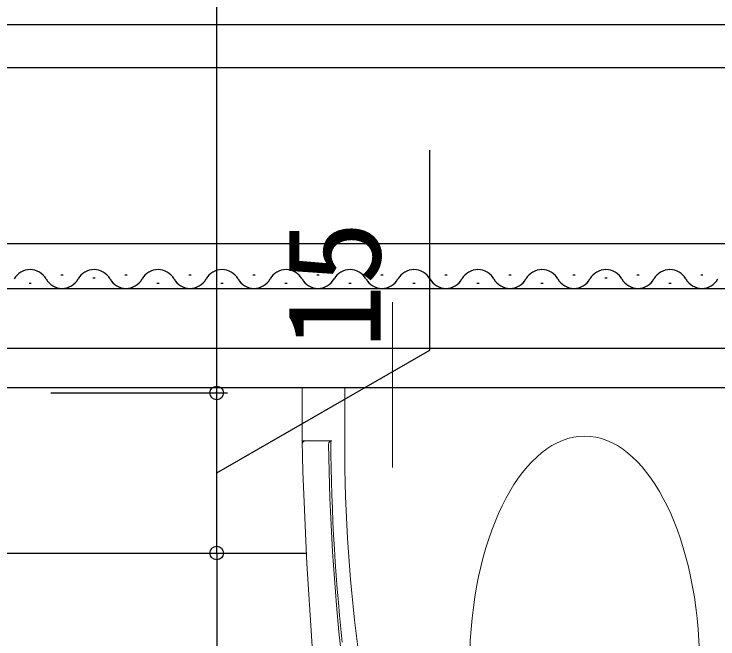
# Model space of a CAD drawing. Units: millimetres, scale not verified. Extents: x -525 to 525, y -783 to 778.
# Drawn here: x -342.5 to -276.5, y -616.3 to -557.8 of the extents above; entities that cross this region are included whole.
import ezdxf
from ezdxf.enums import TextEntityAlignment as Align

# ---------------------------------------------------------------- set-up
doc = ezdxf.new("R2010")
doc.units = ezdxf.units.MM
doc.header["$LTSCALE"] = 4
doc.layers.add('0-5_YKK_12', color=2, linetype='Continuous')
doc.layers.add('0-8_YKK_D', color=6, linetype='Continuous')
doc.layers.add('0-6_YKK_13', color=4, linetype='Continuous', lineweight=18)
doc.styles.add('ＭＳ ゴシック', font='')
doc.styles.get('ＭＳ ゴシック').set_extended_font_data('MS Gothic')

msp = doc.modelspace()

# ---------------------------------------------------------------- linework, layer by layer
at = {"layer": '0-5_YKK_12'}
for p, q in [((-215, -558.8), (-345, -558.8)), ((-378, -562.8), (-215, -562.8)), ((-347, -579.3), (-215, -579.3)), ((-338.1, -582.24), (-337.9, -582.24)), ((-335.1, -582.5), (-334.9, -582.5)), ((-332.1, -582.24), (-331.9, -582.24)), ((-326.1, -582.24), (-325.9, -582.24)), ((-320.1, -582.24), (-319.9, -582.24)), ((-314.1, -582.24), (-313.9, -582.24)), ((-308.1, -582.24), (-307.9, -582.24)), ((-302.1, -582.24), (-301.9, -582.24)), ((-296.1, -582.24), (-295.9, -582.24)), ((-290.1, -582.24), (-289.9, -582.24)), ((-287.1, -582.5), (-286.9, -582.5)), ((-284.1, -582.24), (-283.9, -582.24)), ((-278.1, -582.24), (-277.9, -582.24)), ((-341.1, -583), (-340.9, -583)), ((-329.1, -583), (-328.9, -583)), ((-323.1, -583), (-322.9, -583)), ((-317.1, -583), (-316.9, -583)), ((-311.1, -583), (-310.9, -583)), ((-305.1, -583), (-304.9, -583)), ((-299.1, -583), (-298.9, -583)), ((-293.1, -583), (-292.9, -583)), ((-281.1, -583), (-280.9, -583)), ((-347, -583.5), (-215, -583.5)), ((-347, -589.1), (-215, -589.1)), ((-347, -592.8), (-215, -592.8)), ((-404, -608.298), (-315.091, -608.298))]:
    msp.add_line(p, q, dxfattribs=at)
for centre, start, end in [((-341, -583.458), 29.20254, 150.79746), ((-335, -583.458), 29.20254, 150.79746), ((-329, -583.458), 29.20254, 150.79746), ((-323, -583.458), 29.20254, 150.79746), ((-317, -583.458), 29.20254, 150.79746), ((-311, -583.458), 29.20254, 150.79746), ((-305, -583.458), 29.20254, 150.79746), ((-299, -583.458), 29.20254, 150.79746), ((-293, -583.458), 29.20254, 150.79746), ((-287, -583.458), 29.20254, 150.79746), ((-281, -583.458), 29.20254, 150.79746), ((-338, -581.782), 209.20254, 330.79746), ((-332, -581.782), 209.20254, 330.79746), ((-326, -581.782), 209.20254, 330.79746), ((-320, -581.782), 209.20254, 330.79746), ((-314, -581.782), 209.20254, 330.79746), ((-308, -581.782), 209.20254, 330.79746), ((-302, -581.782), 209.20254, 330.79746), ((-296, -581.782), 209.20254, 330.79746), ((-290, -581.782), 209.20254, 330.79746), ((-284, -581.782), 209.20254, 330.79746), ((-278, -581.782), 209.20254, 330.79746)]:
    msp.add_arc(centre, 1.718, start, end, dxfattribs=at)
at = {"layer": '0-6_YKK_13'}
for p, q in [((-307, -584.8), (-307, -600.3)), ((-315.5, -592.8), (-315.5, -597.8)), ((-315.5, -593.3), (-315.5, -597.8)), ((-311.5, -592.8), (-311.5, -597.8)), ((-315.5, -597.8), (-312.811, -597.8)), ((-314.3, -597.8), (-315.2, -597.8)), ((-315.192, -597.8), (-312.705, -597.8)), ((-313.5, -597.8), (-314.3, -597.8)), ((-312.7, -597.8), (-313.5, -597.8))]:
    msp.add_line(p, q, dxfattribs=at)
for points in [[(-313.537, -628.556), (-313.689, -627.024), (-313.835, -625.504), (-313.975, -623.993), (-314.108, -622.491), (-314.235, -620.998), (-314.47, -618.035), (-314.682, -615.098), (-314.871, -612.183), (-315.038, -609.286), (-315.184, -606.403), (-315.31, -603.53), (-315.415, -600.664), (-315.5, -597.8)], [(-312.811, -597.8), (-312.796, -599.064), (-312.773, -600.328), (-312.741, -601.592), (-312.701, -602.855), (-312.653, -604.118), (-312.596, -605.38), (-312.532, -606.64), (-312.459, -607.899), (-312.379, -609.156), (-312.29, -610.412), (-312.194, -611.665), (-312.09, -612.915), (-311.978, -614.163), (-311.858, -615.409), (-311.731, -616.651)], [(-311.5, -597.8), (-311.495, -599.105), (-311.478, -600.411), (-311.45, -601.715), (-311.41, -603.018), (-311.36, -604.319), (-311.298, -605.618), (-311.225, -606.913), (-311.141, -608.204), (-311.047, -609.49), (-310.941, -610.771), (-310.825, -612.047), (-310.699, -613.316), (-310.563, -614.578), (-310.417, -615.832), (-310.261, -617.079)], [(-311.78, -618.165), (-312.039, -615.681), (-312.268, -613.188), (-312.467, -610.687), (-312.637, -608.178), (-312.776, -605.664), (-312.883, -603.146), (-312.96, -600.625), (-313.005, -598.103)]]:
    msp.add_lwpolyline(points, dxfattribs=at)
for centre, end in [((-315.192, -598.1), 181.54169), ((-312.705, -598.1), 180.66738)]:
    msp.add_arc(centre, 0.3, 90, end, dxfattribs=at)
msp.add_ellipse((-289, -618.943), major_axis=(0, -21.594), ratio=0.499771, start_param=1.635906, end_param=4.647279, dxfattribs=at)
at = {"layer": '0-8_YKK_D'}
for p, q in [((-323.5, -593.3), (-323.5, -503.3)), ((-339.066, -593.3), (-322.5, -593.3)), ((-339.066, -593.3), (-322.5, -593.3)), ((-323.5, -608.3), (-323.5, -593.3))]:
    msp.add_line(p, q, dxfattribs=at)
for points in [[(-323.5, -600.8), (-303.5, -589.292), (-303.5, -570.565)], [(-323.5, -608.3), (-323.5, -632.8), (-323.5, -667.305)]]:
    msp.add_lwpolyline(points, dxfattribs=at)
for centre in [(-323.5, -593.3), (-323.5, -593.3), (-323.5, -608.3), (-323.5, -608.3)]:
    msp.add_circle(centre, 0.637, dxfattribs=at)

# ---------------------------------------------------------------- texts
at = {"layer": '0-8_YKK_D', "style": 'ＭＳ ゴシック'}
msp.add_text('15', height=8.798, rotation=90, dxfattribs=at).set_placement((-305.5, -589.133), align=Align.BOTTOM_LEFT)

doc.saveas('drawing.dxf')
